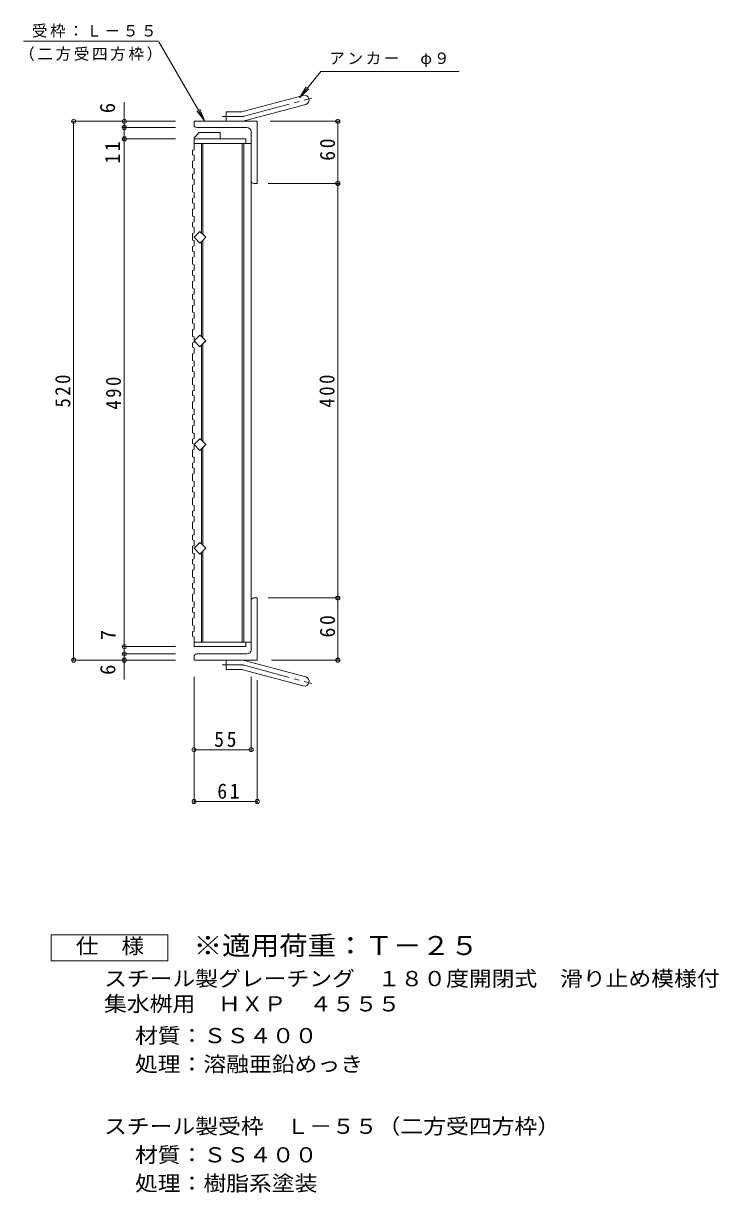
# Model space of a CAD drawing. Units: millimetres, scale not verified. Extents: x -692 to 865, y -688 to 638.
# Drawn here: x 195 to 865, y -553 to 576 of the extents above; entities that cross this region are included whole.
import ezdxf
from ezdxf.enums import TextEntityAlignment as Align

# ---------------------------------------------------------------- set-up
doc = ezdxf.new("R2010")
doc.units = ezdxf.units.MM
doc.header["$LTSCALE"] = 5
doc.header["$PDMODE"] = 32
doc.header["$PDSIZE"] = 4
doc.linetypes.add('CHAIN2', pattern=[12, 9, -1, 1, -1])
for name, color, linetype, lineweight in [('B-1', 2, 'Continuous', 9), ('B-2', 3, 'Continuous', 9), ('B-4', 7, 'Continuous', 9), ('B-5', 7, 'Continuous', 9), ('B-A', 3, 'Continuous', 9), ('F-4_F-4ﾚｲﾔ', 2, 'Continuous', 9)]:
    doc.layers.add(name, color=color, linetype=linetype, lineweight=lineweight)
doc.layers.add('F-5_F-5ﾚｲﾔ', color=2, linetype='Continuous')
doc.styles.add('ＭＳ ゴシック', font='')
doc.styles.get('ＭＳ ゴシック').set_extended_font_data('MS Gothic')

msp = doc.modelspace()

# ---------------------------------------------------------------- linework, layer by layer
at = {"layer": 'B-1'}
for p, q in [((406.594, 490.564), (464.785, 506.156)), ((408.923, 481.87), (467.114, 497.463)), ((390.449, 481.257), (390.449, 490.257)), ((404.264, 490.257), (390.449, 490.257)), ((359.449, 477.757), (359.449, 481.257)), ((420.449, 481.257), (359.449, 481.257)), ((410.449, 475.257), (361.949, 475.257)), ((420.449, 481.257), (420.449, 421.257)), ((414.449, 471.257), (414.449, 423.757)), ((416.949, 421.257), (420.449, 421.257)), ((414.449, -28.743), (414.449, 18.757)), ((416.949, 21.257), (420.449, 21.257)), ((420.449, -38.743), (420.449, 21.257)), ((410.449, -32.743), (361.949, -32.743)), ((359.449, -35.243), (359.449, -38.743)), ((420.449, -38.743), (359.449, -38.743)), ((390.449, -38.743), (390.449, -47.743)), ((408.923, -39.356), (467.114, -54.949)), ((404.264, -47.743), (390.449, -47.743)), ((406.594, -48.05), (464.785, -63.642))]:
    msp.add_line(p, q, dxfattribs=at)
at = {"layer": 'B-1', "linetype": 'CHAIN2'}
for p, q in [((407.758, 486.217), (472.925, 503.678)), ((404.264, 485.757), (386.644, 485.757)), ((404.264, -43.243), (386.644, -43.243)), ((407.758, -43.703), (472.925, -61.164))]:
    msp.add_line(p, q, dxfattribs=at)
at = {"layer": 'B-1'}
for centre, radius, start, end in [((465.949, 501.809), 4.5, 285.00014, 104.99991), ((404.264, 499.257), 9, 270, 285.00002), ((361.949, 477.757), 2.5, 180, 270), ((404.264, 499.257), 18, 270, 285), ((410.449, 471.257), 4, 0, 90), ((416.949, 423.757), 2.5, 180, 270), ((416.949, 18.757), 2.5, 90, 180), ((361.949, -35.243), 2.5, 90, 180), ((410.449, -28.743), 4, 270, 0), ((404.264, -56.743), 18, 75, 90), ((404.264, -56.743), 9, 74.99998, 90), ((465.949, -59.295), 4.5, 255.00009, 74.99986)]:
    msp.add_arc(centre, radius, start, end, dxfattribs=at)
at = {"layer": 'B-1', "linetype": 'CHAIN2'}
for centre, start, end in [((404.264, 499.257), 270, 284.99995), ((404.264, -56.743), 75.00005, 90)]:
    msp.add_arc(centre, 13.5, start, end, dxfattribs=at)
at = {"layer": 'B-2'}
for p, q in [((359.449, 465.257), (364.449, 470.257)), ((359.449, 465.257), (359.449, 464.257)), ((359.449, 464.257), (409.449, 464.257)), ((359.449, 464.257), (359.449, 459.757)), ((364.449, 470.257), (384.449, 470.257)), ((384.449, 464.257), (384.449, 470.257)), ((409.449, 464.257), (409.449, 459.757)), ((359.449, 459.757), (414.449, 459.757)), ((366.449, 459.757), (366.449, 373.57)), ((367.949, 459.757), (367.949, 372.071)), ((405.949, 459.757), (405.949, -21.243)), ((407.449, 459.757), (407.449, -21.243)), ((414.449, 459.757), (414.449, -21.243)), ((366.449, 364.943), (366.449, 273.571)), ((367.949, 366.443), (367.949, 272.071)), ((366.449, 264.943), (366.449, 173.571)), ((367.949, 266.443), (367.949, 172.071)), ((366.449, 164.943), (366.449, 73.571)), ((367.949, 166.443), (367.949, 72.071)), ((366.449, 64.943), (366.449, -21.243)), ((367.949, 66.443), (367.949, -21.243)), ((359.449, -21.243), (414.449, -21.243)), ((359.449, -21.243), (359.449, -25.743)), ((409.449, -25.743), (409.449, -21.243)), ((359.449, -25.743), (409.449, -25.743))]:
    msp.add_line(p, q, dxfattribs=at)
for points in [[(365.106, 363.6), (359.449, 369.257), (365.106, 374.914), (370.763, 369.257)], [(370.763, 369.257), (367.132, 365.625), (365.106, 363.6)]]:
    msp.add_lwpolyline(points, dxfattribs=at)
for points in [[(365.106, 274.914), (359.449, 269.257), (365.106, 263.6), (370.763, 269.257), (367.132, 272.889)], [(365.106, 174.914), (359.449, 169.257), (365.106, 163.6), (370.763, 169.257), (367.132, 172.889)], [(365.106, 74.914), (359.449, 69.257), (365.106, 63.6), (370.763, 69.257), (367.132, 72.889)]]:
    msp.add_lwpolyline(points, close=True, dxfattribs=at)
at = {"layer": 'B-4'}
for p, q in [((292.134, 499.712), (292.134, 475.257)), ((341.356, 481.257), (241.743, 481.257)), ((243.243, 481.257), (243.243, -38.743)), ((341.356, 475.257), (290.634, 475.257)), ((292.134, 475.257), (292.134, 464.257)), ((432.925, 481.257), (499.598, 481.257)), ((498.098, 421.257), (498.098, 481.257)), ((341.356, 464.257), (290.634, 464.257)), ((292.134, 464.257), (292.134, -25.743)), ((430.831, 421.257), (499.598, 421.257)), ((498.098, 21.257), (498.098, 421.257)), ((430.831, 21.257), (499.598, 21.257)), ((498.098, -38.743), (498.098, 21.257)), ((341.356, -25.743), (290.634, -25.743)), ((341.356, -32.743), (290.634, -32.743)), ((292.134, -25.743), (292.134, -32.743)), ((292.134, -32.743), (292.134, -57.426)), ((341.356, -38.743), (241.743, -38.743)), ((434.092, -38.743), (499.598, -38.743)), ((359.449, -54.734), (359.449, -176.639)), ((414.449, -54.734), (414.449, -126.638)), ((420.449, -58.061), (420.449, -176.639)), ((359.449, -125.138), (414.449, -125.138)), ((359.449, -175.139), (420.449, -175.139))]:
    msp.add_line(p, q, dxfattribs=at)
for p in [(243.243, 481.257), (292.134, 481.257), (292.134, 475.257), (498.098, 481.257), (292.134, 464.257), (498.098, 421.257), (498.098, 21.257), (292.134, -25.743), (292.134, -32.743), (243.243, -38.743), (292.134, -38.743), (498.098, -38.743), (359.449, -125.138), (414.449, -125.138), (359.449, -175.139), (420.449, -175.139)]:
    msp.add_point(p, dxfattribs=at)
at = {"layer": 'B-5'}
for p, q in [((194.782, 558.566), (325.068, 558.566)), ((481.843, 529.404), (615.039, 529.404)), ((461.009, 503.968), (470.124, 512.522)), ((369.68, 481.257), (364.897, 492.805))]:
    msp.add_line(p, q, dxfattribs=at)
for points in [[(325.528, 557.732), (369.68, 481.257), (362.071, 491.174)], [(481.843, 529.404), (461.009, 503.968), (467.599, 514.59)]]:
    msp.add_lwpolyline(points, dxfattribs=at)
at = {"layer": 'B-A'}
for p, q in [((357.949, 453.323), (359.449, 453.834)), ((359.449, 453.834), (359.449, 459.757)), ((357.949, 442.779), (359.449, 443.291)), ((357.949, 430.096), (359.449, 430.608)), ((359.449, 435.721), (359.449, 430.608)), ((357.949, 419.553), (359.449, 420.064)), ((357.949, 406.87), (359.449, 407.381)), ((359.449, 412.495), (359.449, 407.381)), ((357.949, 396.327), (359.449, 396.838)), ((357.949, 383.643), (359.449, 384.155)), ((359.449, 389.268), (359.449, 384.155)), ((357.949, 373.1), (359.449, 373.612)), ((359.449, 378.725), (359.449, 373.612)), ((359.449, 366.041), (359.449, 360.928)), ((357.949, 360.417), (359.449, 360.928)), ((357.949, 349.874), (359.449, 350.385)), ((359.449, 355.498), (359.449, 350.385)), ((359.449, 342.815), (359.449, 337.702)), ((357.949, 337.191), (359.449, 337.702)), ((359.449, 332.272), (359.449, 327.159)), ((357.949, 326.647), (359.449, 327.159)), ((359.449, 319.589), (359.449, 314.475)), ((357.949, 313.964), (359.449, 314.475)), ((359.449, 309.046), (359.449, 303.932)), ((357.949, 303.421), (359.449, 303.932)), ((359.449, 296.362), (359.449, 291.249)), ((357.949, 290.738), (359.449, 291.249)), ((359.449, 285.819), (359.449, 280.706)), ((357.949, 280.194), (359.449, 280.706)), ((359.449, 273.136), (359.449, 268.023)), ((357.949, 267.511), (359.449, 268.023)), ((359.449, 262.593), (359.449, 257.479)), ((357.949, 256.967), (359.449, 257.479)), ((359.449, 249.909), (359.449, 244.796)), ((357.949, 244.285), (359.449, 244.796)), ((359.449, 239.366), (359.449, 234.252)), ((357.949, 233.741), (359.449, 234.252)), ((359.449, 226.682), (359.449, 221.569)), ((357.949, 221.058), (359.449, 221.569)), ((359.449, 216.139), (359.449, 211.026)), ((357.949, 210.514), (359.449, 211.026)), ((359.449, 203.456), (359.449, 198.343)), ((357.949, 197.832), (359.449, 198.343)), ((359.449, 192.913), (359.449, 187.799)), ((357.949, 187.288), (359.449, 187.799)), ((357.949, 174.605), (359.449, 175.116)), ((357.949, 174.605), (357.949, 170.197)), ((359.449, 180.229), (359.449, 175.116)), ((357.949, 164.061), (359.449, 164.572)), ((357.949, 151.378), (359.449, 151.889)), ((357.949, 151.378), (357.949, 146.97)), ((359.449, 157.002), (359.449, 151.889)), ((357.949, 140.834), (359.449, 141.345)), ((357.949, 128.151), (359.449, 128.662)), ((357.949, 128.151), (357.949, 123.743)), ((359.449, 133.776), (359.449, 128.662)), ((357.949, 117.607), (359.449, 118.119)), ((357.949, 104.924), (359.449, 105.436)), ((357.949, 104.924), (357.949, 100.516)), ((359.449, 110.549), (359.449, 105.436)), ((357.949, 94.38), (359.449, 94.892)), ((357.949, 81.697), (359.449, 82.209)), ((357.949, 81.697), (357.949, 77.289)), ((359.449, 87.322), (359.449, 82.209)), ((357.949, 71.153), (359.449, 71.665)), ((357.949, 58.47), (359.449, 58.982)), ((357.949, 58.47), (357.949, 54.063)), ((359.449, 64.095), (359.449, 58.982)), ((357.949, 47.926), (359.449, 48.438)), ((357.949, 35.243), (359.449, 35.755)), ((357.949, 35.243), (357.949, 30.836)), ((359.449, 40.868), (359.449, 35.755)), ((357.949, 24.699), (359.449, 25.211)), ((357.949, 12.016), (359.449, 12.528)), ((357.949, 12.016), (357.949, 7.609)), ((359.449, 17.641), (359.449, 12.528)), ((357.949, 1.472), (359.449, 1.984)), ((357.949, -11.211), (359.449, -10.699)), ((357.949, -11.211), (357.949, -15.618)), ((359.449, -5.586), (359.449, -10.699))]:
    msp.add_line(p, q, dxfattribs=at)
for points in [[(357.949, 453.323), (357.949, 448.915), (359.449, 448.404), (359.449, 443.291)], [(357.949, 442.779), (357.949, 436.232), (359.449, 435.721)], [(357.949, 430.096), (357.949, 425.689), (359.449, 425.178), (359.449, 420.064)], [(357.949, 419.553), (357.949, 413.005), (359.449, 412.495)], [(357.949, 406.87), (357.949, 402.462), (359.449, 401.951), (359.449, 396.838)], [(357.949, 396.327), (357.949, 389.779), (359.449, 389.268)], [(357.949, 383.643), (357.949, 379.236), (359.449, 378.725)], [(357.949, 373.1), (357.949, 366.553), (359.449, 366.041)], [(357.949, 360.417), (357.949, 356.01), (359.449, 355.498)], [(357.949, 349.874), (357.949, 343.327), (359.449, 342.815)], [(357.949, 337.191), (357.949, 332.783), (359.449, 332.272)], [(357.949, 326.647), (357.949, 320.1), (359.449, 319.589)], [(357.949, 313.964), (357.949, 309.557), (359.449, 309.046)], [(357.949, 303.421), (357.949, 296.874), (359.449, 296.362)], [(357.949, 290.738), (357.949, 286.331), (359.449, 285.819)], [(357.949, 280.194), (357.949, 273.647), (359.449, 273.136)], [(357.949, 267.511), (357.949, 263.103), (359.449, 262.593)], [(357.949, 256.967), (357.949, 250.42), (359.449, 249.909)], [(357.949, 244.285), (357.949, 239.877), (359.449, 239.366)], [(357.949, 233.741), (357.949, 227.194), (359.449, 226.682)], [(357.949, 221.058), (357.949, 216.65), (359.449, 216.139)], [(357.949, 210.514), (357.949, 203.967), (359.449, 203.456)], [(357.949, 197.832), (357.949, 193.424), (359.449, 192.913)], [(357.949, 187.288), (357.949, 180.741), (359.449, 180.229)], [(357.949, 170.197), (359.449, 169.686), (359.449, 164.572)], [(357.949, 164.061), (357.949, 157.514), (359.449, 157.002)], [(357.949, 146.97), (359.449, 146.459), (359.449, 141.345)], [(357.949, 140.834), (357.949, 134.287), (359.449, 133.776)], [(357.949, 123.743), (359.449, 123.232), (359.449, 118.119)], [(357.949, 117.607), (357.949, 111.06), (359.449, 110.549)], [(357.949, 100.516), (359.449, 100.005), (359.449, 94.892)], [(357.949, 94.38), (357.949, 87.833), (359.449, 87.322)], [(357.949, 77.289), (359.449, 76.778), (359.449, 71.665)], [(357.949, 71.153), (357.949, 64.606), (359.449, 64.095)], [(357.949, 54.063), (359.449, 53.551), (359.449, 48.438)], [(357.949, 47.926), (357.949, 41.379), (359.449, 40.868)], [(357.949, 30.836), (359.449, 30.324), (359.449, 25.211)], [(357.949, 24.699), (357.949, 18.152), (359.449, 17.641)], [(357.949, 7.609), (359.449, 7.097), (359.449, 1.984)], [(357.949, 1.472), (357.949, -5.075), (359.449, -5.586)], [(357.949, -15.618), (359.449, -16.13), (359.449, -21.243)]]:
    msp.add_lwpolyline(points, dxfattribs=at)
at = {"layer": 'F-4_F-4ﾚｲﾔ'}
msp.add_lwpolyline([(221.517, -328.794), (221.517, -303.793), (334.016, -303.793), (334.016, -328.794)], close=True, dxfattribs=at)

# ---------------------------------------------------------------- texts
at = {"layer": 'B-4', "color": 2, "style": 'ＭＳ ゴシック'}
for s, p in [('6', (287.582, 489.022)), ('7', (288.213, -19.449)), ('6', (287.829, -52.996))]:
    msp.add_text(s, height=14.66, rotation=90, dxfattribs=at).set_placement(p, align=Align.BOTTOM_LEFT)
at = {"layer": 'B-4', "color": 2, "char_height": 14.66, "attachment_point": 7, "rotation": 90, "style": 'ＭＳ ゴシック'}
for s, insert in [('\\T1.27;\\W0.95;60', (495.598, 443.132)), ('\\T1.27;\\W0.95;11', (288.034, 440.368)), ('\\T1.27;\\W0.9;520', (240.243, 205.007)), ('\\T1.27;\\W0.9;490', (289.134, 203.007)), ('\\T1.27;\\W0.9;400', (495.098, 205.007)), ('\\T1.27;\\W0.95;60', (495.598, -16.868))]:
    msp.add_mtext(s, dxfattribs=dict(at, insert=insert))
at = {"layer": 'B-4', "color": 2, "char_height": 14.66, "attachment_point": 7, "style": 'ＭＳ ゴシック'}
for s, insert in [('\\T1.27;\\W0.95;55', (378.824, -122.638)), ('\\T1.27;\\W0.95;61', (381.824, -172.639))]:
    msp.add_mtext(s, dxfattribs=dict(at, insert=insert))
at = {"layer": 'B-5', "char_height": 11, "attachment_point": 7, "style": 'ＭＳ ゴシック'}
for s, insert in [('\\T1.17;受枠：Ｌ－５５', (202.954, 561.829)), ('\\T1.17;（二方受四方枠）', (190.763, 539.322)), ('\\T1.17;アンカー\u3000φ９', (489.857, 533.534))]:
    msp.add_mtext(s, dxfattribs=dict(at, insert=insert))
at = {"layer": 'F-4_F-4ﾚｲﾔ', "style": 'ＭＳ ゴシック', "width": 1.1}
for s, p in [('仕\u3000様', (245.266, -326.294)), ('スチール製グレーチング\u3000１８０度開閉式\u3000滑り止め模様付', (272.561, -357.754)), ('集水桝用\u3000ＨＸＰ\u3000４５５５', (272.561, -382.127)), ('材質：ＳＳ４００', (302.417, -412.779)), ('処理：溶融亜鉛めっき', (302.417, -440.279)), ('スチール製受枠\u3000Ｌ－５５（二方受四方枠）', (272.562, -500.28)), ('材質：ＳＳ４００', (302.417, -527.78)), ('処理：樹脂系塗装', (302.417, -555.28))]:
    msp.add_text(s, height=14.66, dxfattribs=at).set_placement(p, align=Align.BOTTOM_LEFT)
at = {"layer": 'F-5_F-5ﾚｲﾔ', "color": 3, "style": 'ＭＳ ゴシック', "width": 1.1}
msp.add_text('※適用荷重：Ｔ－２５', height=18.33, dxfattribs=at).set_placement((359.016, -328.794), align=Align.BOTTOM_LEFT)

doc.saveas('drawing.dxf')
